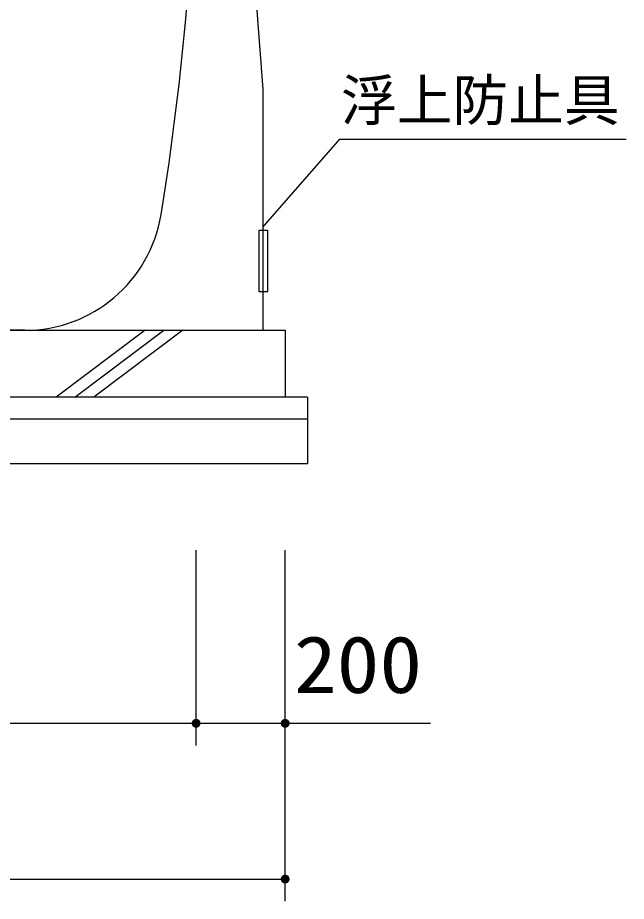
# Model space of a CAD drawing. Units: millimetres, scale not verified. Extents: x -14850 to 14850, y -10500 to 10500.
# Drawn here: x 1482 to 2850, y -6494 to -4509 of the extents above; entities that cross this region are included whole.
import ezdxf
from ezdxf.enums import TextEntityAlignment as Align

# ---------------------------------------------------------------- set-up
doc = ezdxf.new("R2010")
doc.units = ezdxf.units.MM
doc.header["$LTSCALE"] = 50
for name, color, linetype, lineweight in [('0-1_躯体', 3, 'Continuous', 25), ('0-3_機器', 7, 'Continuous', 25), ('0-4_製作', 5, 'Continuous', 25)]:
    doc.layers.add(name, color=color, linetype=linetype, lineweight=lineweight)
doc.styles.add('ＭＳ ゴシック', font='')
doc.styles.get('ＭＳ ゴシック').set_extended_font_data('MS Gothic')

msp = doc.modelspace()

# ---------------------------------------------------------------- linework, layer by layer
at = {"layer": '0-1_躯体', "color": 7}
for p, q in [((1983.07, -4011.02), (2033.07, -4669.09)), ((2033.07, -4669.09), (2033.07, -5211.02))]:
    msp.add_line(p, q, dxfattribs=at)
at = {"layer": '0-1_躯体', "color": 4}
for q in [(2032.83, -4978.37), (2849.55, -4781.44)]:
    msp.add_line((2205.07, -4781.44), q, dxfattribs=at)
at = {"layer": '0-1_躯体'}
msp.add_line((1498.28, -5211.02), (67.87, -5211.02), dxfattribs=at)
at = {"layer": '0-1_躯体', "color": 2}
for p, q in [((1768.36, -5211.02), (1568.36, -5361.02)), ((1610.79, -5361.02), (1810.79, -5211.02)), ((1853.22, -5211.02), (1653.22, -5361.02))]:
    msp.add_line(p, q, dxfattribs=at)
at = {"layer": '0-1_躯体', "color": 7}
msp.add_lwpolyline([(2024.31, -4986.46), (2024.31, -5124.01), (2043.96, -5124.01), (2043.96, -4986.46)], close=True, dxfattribs=at)
at = {"layer": '0-1_躯体'}
for centre, radius, start, end in [((-4116.85, -3981.02), 6000, 350.69516, 359.71352), ((1498.28, -4901.02), 310, 270, 350.69516)]:
    msp.add_arc(centre, radius, start, end, dxfattribs=at)
at = {"layer": '0-3_機器', "color": 2}
for p, q in [((-516.93, -5211.02), (2083.07, -5211.02)), ((2083.07, -5211.02), (2083.07, -5361.02)), ((2133.07, -5361.02), (-566.93, -5361.02)), ((2133.07, -5361.02), (2133.07, -5511.02)), ((2133.07, -5411.02), (-566.93, -5411.02)), ((2133.07, -5511.02), (-566.93, -5511.02))]:
    msp.add_line(p, q, dxfattribs=at)
at = {"layer": '0-4_製作', "color": 2}
for p, q in [((1883.07, -6144.09), (1883.07, -5705.34)), ((2083.07, -6144.09), (2083.07, -5705.34)), ((-316.93, -6094.09), (1883.07, -6094.09)), ((1883.07, -6094.09), (2083.07, -6094.09)), ((2083.07, -6494.09), (2083.07, -6094.09)), ((2083.07, -6094.09), (2409.75, -6094.09)), ((-516.93, -6444.09), (2083.07, -6444.09))]:
    msp.add_line(p, q, dxfattribs=at)
at = {"layer": '0-4_製作'}
for points in [[(1873.07, -6094.09), (1883.07, -6084.09), (1883.07, -6094.09)], [(1873.09, -6093.47), (1883.07, -6084.09), (1873.07, -6094.09)], [(1873.39, -6096.58), (1873.07, -6094.09), (1883.07, -6094.09)], [(1873.15, -6095.35), (1873.07, -6094.09), (1873.39, -6096.58)], [(1873.25, -6092.22), (1883.07, -6084.09), (1873.09, -6093.47)], [(1873.56, -6091), (1883.07, -6084.09), (1873.25, -6092.22)], [(1873.39, -6096.58), (1883.07, -6094.09), (1873.78, -6097.77)], [(1874.02, -6089.84), (1883.07, -6084.09), (1873.56, -6091)], [(1873.78, -6097.77), (1883.07, -6094.09), (1874.31, -6098.91)], [(1874.63, -6088.73), (1883.07, -6084.09), (1874.02, -6089.84)], [(1874.31, -6098.91), (1883.07, -6094.09), (1874.98, -6099.97)], [(1875.37, -6087.72), (1883.07, -6084.09), (1874.63, -6088.73)], [(1874.98, -6099.97), (1883.07, -6094.09), (1875.78, -6100.94)], [(1876.23, -6086.8), (1883.07, -6084.09), (1875.37, -6087.72)], [(1875.78, -6100.94), (1883.07, -6094.09), (1876.7, -6101.8)], [(1877.2, -6086), (1883.07, -6084.09), (1876.23, -6086.8)], [(1876.7, -6101.8), (1883.07, -6094.09), (1877.71, -6102.54)], [(1878.26, -6085.33), (1883.07, -6084.09), (1877.2, -6086)], [(1877.71, -6102.54), (1883.07, -6094.09), (1878.82, -6103.14)], [(1878.26, -6085.33), (1881.82, -6084.17), (1883.07, -6084.09)], [(1879.39, -6084.8), (1881.82, -6084.17), (1878.26, -6085.33)], [(1878.82, -6103.14), (1883.07, -6094.09), (1879.98, -6103.6)], [(1879.39, -6084.8), (1880.59, -6084.41), (1881.82, -6084.17)], [(1879.98, -6103.6), (1883.07, -6094.09), (1881.2, -6103.92)], [(1881.2, -6103.92), (1883.07, -6094.09), (1882.45, -6104.07)], [(1882.45, -6104.07), (1883.07, -6094.09), (1883.07, -6104.09)], [(1883.07, -6084.09), (1892.37, -6090.41), (1883.07, -6094.09)], [(1883.07, -6084.09), (1891.84, -6089.28), (1892.37, -6090.41)], [(1883.07, -6084.09), (1891.16, -6088.22), (1891.84, -6089.28)], [(1883.07, -6084.09), (1890.36, -6087.25), (1891.16, -6088.22)], [(1883.07, -6084.09), (1889.45, -6086.39), (1890.36, -6087.25)], [(1883.07, -6084.09), (1888.43, -6085.65), (1889.45, -6086.39)], [(1883.07, -6084.09), (1887.33, -6085.04), (1888.43, -6085.65)], [(1883.07, -6084.09), (1886.16, -6084.58), (1887.33, -6085.04)], [(1883.07, -6084.09), (1884.95, -6084.27), (1886.16, -6084.58)], [(1883.07, -6084.09), (1883.7, -6084.11), (1884.95, -6084.27)], [(1883.07, -6094.09), (1892.37, -6090.41), (1892.76, -6091.61)], [(1883.07, -6094.09), (1892.76, -6091.61), (1892.99, -6092.84)], [(1883.07, -6094.09), (1892.99, -6092.84), (1893.07, -6094.09)], [(1883.07, -6094.09), (1888.95, -6102.18), (1883.07, -6104.09)], [(1883.07, -6094.09), (1889.92, -6101.38), (1888.95, -6102.18)], [(1883.07, -6094.09), (1890.78, -6100.47), (1889.92, -6101.38)], [(1883.07, -6094.09), (1891.52, -6099.45), (1890.78, -6100.47)], [(1883.07, -6094.09), (1892.12, -6098.35), (1891.52, -6099.45)], [(1883.07, -6094.09), (1892.58, -6097.18), (1892.12, -6098.35)], [(1883.07, -6094.09), (1892.9, -6095.97), (1892.58, -6097.18)], [(1883.07, -6094.09), (1893.05, -6094.72), (1892.9, -6095.97)], [(1883.07, -6094.09), (1893.07, -6094.09), (1893.05, -6094.72)], [(2073.07, -6094.09), (2083.07, -6084.09), (2083.07, -6094.09)], [(2073.09, -6093.47), (2083.07, -6084.09), (2073.07, -6094.09)], [(2073.39, -6096.58), (2073.07, -6094.09), (2083.07, -6094.09)], [(2073.15, -6095.35), (2073.07, -6094.09), (2073.39, -6096.58)], [(2073.25, -6092.22), (2083.07, -6084.09), (2073.09, -6093.47)], [(2073.56, -6091), (2083.07, -6084.09), (2073.25, -6092.22)], [(2073.39, -6096.58), (2083.07, -6094.09), (2073.78, -6097.77)], [(2074.02, -6089.84), (2083.07, -6084.09), (2073.56, -6091)], [(2073.78, -6097.77), (2083.07, -6094.09), (2074.31, -6098.91)], [(2074.63, -6088.73), (2083.07, -6084.09), (2074.02, -6089.84)], [(2074.31, -6098.91), (2083.07, -6094.09), (2074.98, -6099.97)], [(2075.37, -6087.72), (2083.07, -6084.09), (2074.63, -6088.73)], [(2074.98, -6099.97), (2083.07, -6094.09), (2075.78, -6100.94)], [(2076.23, -6086.8), (2083.07, -6084.09), (2075.37, -6087.72)], [(2075.78, -6100.94), (2083.07, -6094.09), (2076.7, -6101.8)], [(2077.2, -6086), (2083.07, -6084.09), (2076.23, -6086.8)], [(2076.7, -6101.8), (2083.07, -6094.09), (2077.71, -6102.54)], [(2077.2, -6086), (2081.82, -6084.17), (2083.07, -6084.09)], [(2078.26, -6085.33), (2081.82, -6084.17), (2077.2, -6086)], [(2077.71, -6102.54), (2083.07, -6094.09), (2078.82, -6103.14)], [(2078.26, -6085.33), (2080.59, -6084.41), (2081.82, -6084.17)], [(2079.39, -6084.8), (2080.59, -6084.41), (2078.26, -6085.33)], [(2078.82, -6103.14), (2083.07, -6094.09), (2079.98, -6103.6)], [(2079.98, -6103.6), (2083.07, -6094.09), (2081.2, -6103.92)], [(2081.2, -6103.92), (2083.07, -6094.09), (2082.45, -6104.07)], [(2082.45, -6104.07), (2083.07, -6094.09), (2083.07, -6104.09)], [(2083.07, -6084.09), (2092.37, -6090.41), (2083.07, -6094.09)], [(2083.07, -6084.09), (2091.84, -6089.28), (2092.37, -6090.41)], [(2083.07, -6084.09), (2091.16, -6088.22), (2091.84, -6089.28)], [(2083.07, -6084.09), (2090.36, -6087.25), (2091.16, -6088.22)], [(2083.07, -6084.09), (2089.45, -6086.39), (2090.36, -6087.25)], [(2083.07, -6084.09), (2088.43, -6085.65), (2089.45, -6086.39)], [(2083.07, -6084.09), (2087.33, -6085.04), (2088.43, -6085.65)], [(2083.07, -6084.09), (2086.16, -6084.58), (2087.33, -6085.04)], [(2083.07, -6084.09), (2084.95, -6084.27), (2086.16, -6084.58)], [(2083.07, -6084.09), (2083.7, -6084.11), (2084.95, -6084.27)], [(2083.07, -6094.09), (2092.37, -6090.41), (2092.76, -6091.61)], [(2083.07, -6094.09), (2092.76, -6091.61), (2092.99, -6092.84)], [(2083.07, -6094.09), (2092.99, -6092.84), (2093.07, -6094.09)], [(2083.07, -6094.09), (2089.92, -6101.38), (2083.07, -6104.09)], [(2083.07, -6094.09), (2090.78, -6100.47), (2089.92, -6101.38)], [(2083.07, -6094.09), (2091.52, -6099.45), (2090.78, -6100.47)], [(2083.07, -6094.09), (2092.12, -6098.35), (2091.52, -6099.45)], [(2083.07, -6094.09), (2092.58, -6097.18), (2092.12, -6098.35)], [(2083.07, -6094.09), (2092.9, -6095.97), (2092.58, -6097.18)], [(2083.07, -6094.09), (2093.05, -6094.72), (2092.9, -6095.97)], [(2083.07, -6094.09), (2093.07, -6094.09), (2093.05, -6094.72)], [(1883.07, -6104.09), (1888.95, -6102.18), (1887.89, -6102.86)], [(1883.07, -6104.09), (1887.89, -6102.86), (1884.33, -6104.01)], [(1884.33, -6104.01), (1887.89, -6102.86), (1886.75, -6103.39)], [(1884.33, -6104.01), (1886.75, -6103.39), (1885.56, -6103.78)], [(2083.07, -6104.09), (2089.92, -6101.38), (2088.95, -6102.18)], [(2083.07, -6104.09), (2088.95, -6102.18), (2084.33, -6104.01)], [(2084.33, -6104.01), (2088.95, -6102.18), (2087.89, -6102.86)], [(2084.33, -6104.01), (2087.89, -6102.86), (2085.56, -6103.78)], [(2085.56, -6103.78), (2087.89, -6102.86), (2086.75, -6103.39)], [(2073.07, -6444.09), (2083.07, -6434.09), (2083.07, -6444.09)], [(2073.09, -6443.47), (2083.07, -6434.09), (2073.07, -6444.09)], [(2073.39, -6446.58), (2073.07, -6444.09), (2083.07, -6444.09)], [(2073.15, -6445.35), (2073.07, -6444.09), (2073.39, -6446.58)], [(2073.25, -6442.22), (2083.07, -6434.09), (2073.09, -6443.47)], [(2073.56, -6441), (2083.07, -6434.09), (2073.25, -6442.22)], [(2073.39, -6446.58), (2083.07, -6444.09), (2073.78, -6447.77)], [(2074.02, -6439.84), (2083.07, -6434.09), (2073.56, -6441)], [(2073.78, -6447.77), (2083.07, -6444.09), (2074.31, -6448.91)], [(2074.63, -6438.73), (2083.07, -6434.09), (2074.02, -6439.84)], [(2074.31, -6448.91), (2083.07, -6444.09), (2074.98, -6449.97)], [(2075.37, -6437.72), (2083.07, -6434.09), (2074.63, -6438.73)], [(2074.98, -6449.97), (2083.07, -6444.09), (2075.78, -6450.94)], [(2076.23, -6436.8), (2083.07, -6434.09), (2075.37, -6437.72)], [(2075.78, -6450.94), (2083.07, -6444.09), (2076.7, -6451.8)], [(2077.2, -6436), (2083.07, -6434.09), (2076.23, -6436.8)], [(2076.7, -6451.8), (2083.07, -6444.09), (2077.71, -6452.54)], [(2078.26, -6435.33), (2083.07, -6434.09), (2077.2, -6436)], [(2077.71, -6452.54), (2083.07, -6444.09), (2078.82, -6453.14)], [(2078.26, -6435.33), (2081.82, -6434.17), (2083.07, -6434.09)], [(2079.39, -6434.8), (2081.82, -6434.17), (2078.26, -6435.33)], [(2078.82, -6453.14), (2083.07, -6444.09), (2079.98, -6453.6)], [(2079.39, -6434.8), (2080.59, -6434.41), (2081.82, -6434.17)], [(2079.98, -6453.6), (2083.07, -6444.09), (2081.2, -6453.92)], [(2081.2, -6453.92), (2083.07, -6444.09), (2082.45, -6454.07)], [(2082.45, -6454.07), (2083.07, -6444.09), (2083.07, -6454.09)], [(2083.07, -6434.09), (2092.37, -6440.41), (2083.07, -6444.09)], [(2083.07, -6434.09), (2091.84, -6439.28), (2092.37, -6440.41)], [(2083.07, -6434.09), (2091.16, -6438.22), (2091.84, -6439.28)], [(2083.07, -6434.09), (2090.36, -6437.25), (2091.16, -6438.22)], [(2083.07, -6434.09), (2089.45, -6436.39), (2090.36, -6437.25)], [(2083.07, -6434.09), (2088.43, -6435.65), (2089.45, -6436.39)], [(2083.07, -6434.09), (2087.33, -6435.04), (2088.43, -6435.65)], [(2083.07, -6434.09), (2086.16, -6434.58), (2087.33, -6435.04)], [(2083.07, -6434.09), (2084.95, -6434.27), (2086.16, -6434.58)], [(2083.07, -6434.09), (2083.7, -6434.11), (2084.95, -6434.27)], [(2083.07, -6444.09), (2092.37, -6440.41), (2092.76, -6441.61)], [(2083.07, -6444.09), (2092.76, -6441.61), (2092.99, -6442.84)], [(2083.07, -6444.09), (2092.99, -6442.84), (2093.07, -6444.09)], [(2083.07, -6444.09), (2088.95, -6452.18), (2083.07, -6454.09)], [(2083.07, -6444.09), (2089.92, -6451.38), (2088.95, -6452.18)], [(2083.07, -6444.09), (2090.78, -6450.47), (2089.92, -6451.38)], [(2083.07, -6444.09), (2091.52, -6449.45), (2090.78, -6450.47)], [(2083.07, -6444.09), (2092.12, -6448.35), (2091.52, -6449.45)], [(2083.07, -6444.09), (2092.58, -6447.18), (2092.12, -6448.35)], [(2083.07, -6444.09), (2092.9, -6445.97), (2092.58, -6447.18)], [(2083.07, -6444.09), (2093.05, -6444.72), (2092.9, -6445.97)], [(2083.07, -6444.09), (2093.07, -6444.09), (2093.05, -6444.72)], [(2083.07, -6454.09), (2088.95, -6452.18), (2087.89, -6452.86)], [(2083.07, -6454.09), (2087.89, -6452.86), (2084.33, -6454.01)], [(2084.33, -6454.01), (2087.89, -6452.86), (2086.75, -6453.39)], [(2084.33, -6454.01), (2086.75, -6453.39), (2085.56, -6453.78)]]:
    msp.add_solid(points, dxfattribs=at)

# ---------------------------------------------------------------- texts
at = {"layer": '0-1_躯体', "color": 4, "style": 'ＭＳ ゴシック'}
msp.add_text('浮上防止具', height=91.79, dxfattribs=at).set_placement((2208.4, -4767.52), align=Align.BOTTOM_LEFT)
at = {"layer": '0-4_製作', "color": 4, "style": 'ＭＳ ゴシック', "width": 1.1}
msp.add_text('200', height=128.4, dxfattribs=at).set_placement((2102.65, -6064.51), align=Align.BOTTOM_LEFT)

doc.saveas('drawing.dxf')
